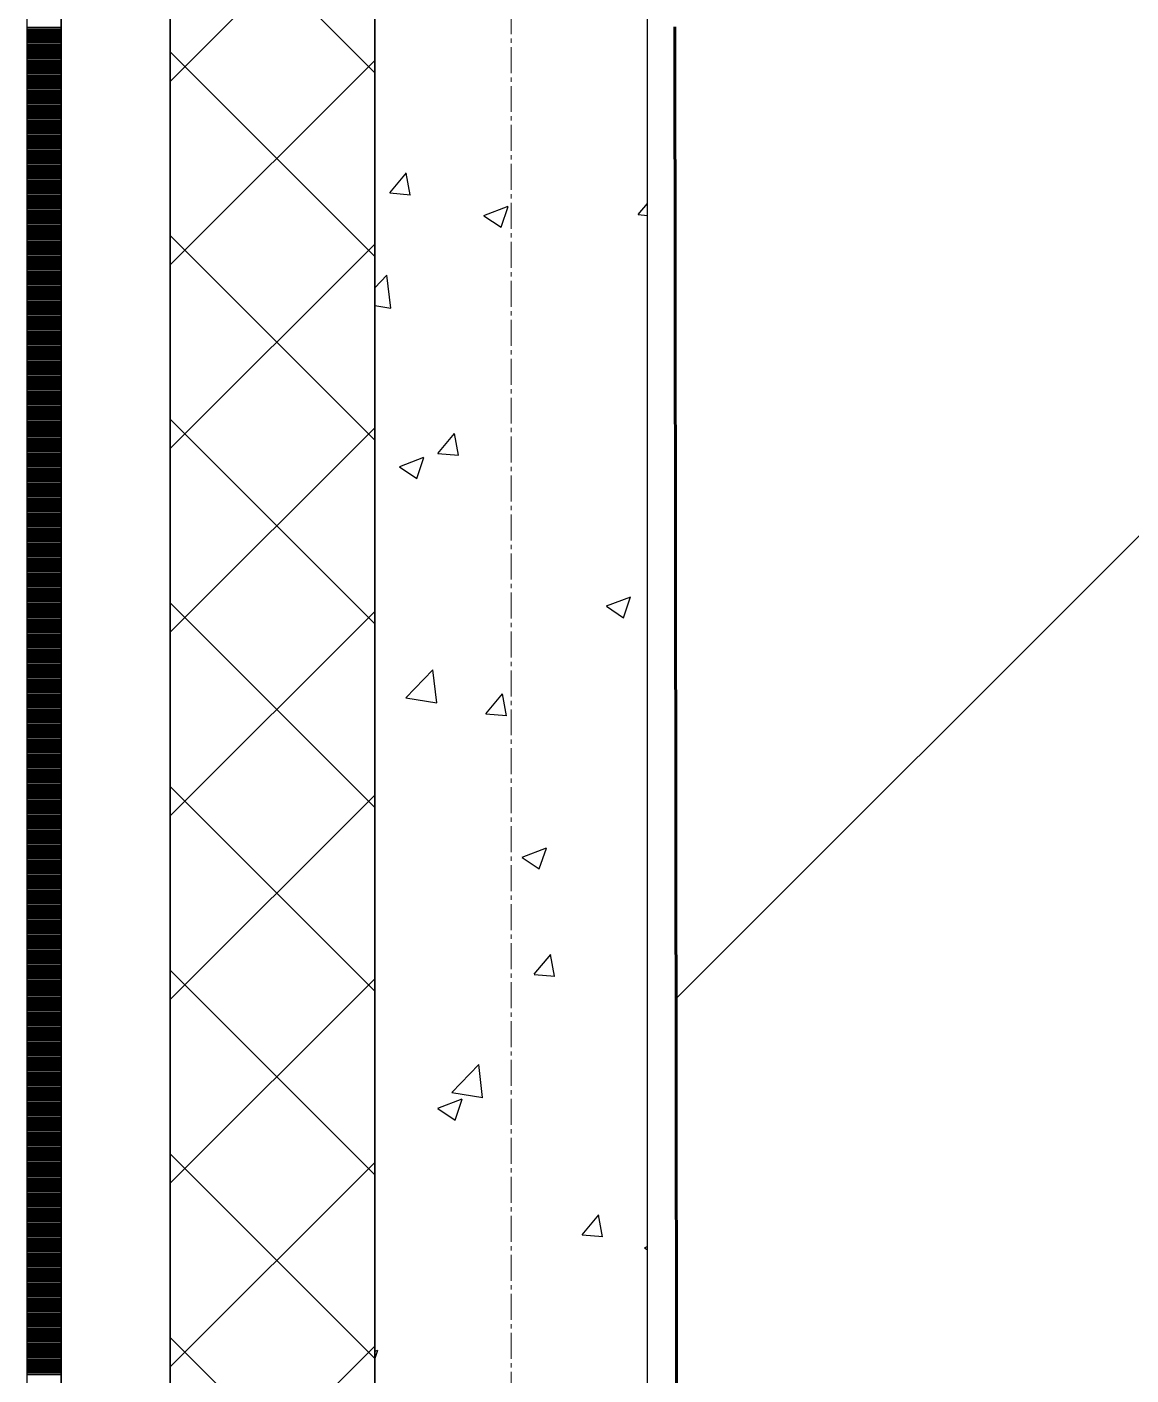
# Model space of a CAD drawing. Header units: millimetres. Extents: x 538266 to 1167394, y 114608 to 637157.
# Drawn here: x 1046079 to 1046888, y 545180 to 546169 of the extents above; entities that cross this region are included whole.
import ezdxf

# ---------------------------------------------------------------- set-up
doc = ezdxf.new("R2010")
doc.units = ezdxf.units.MM
doc.linetypes.add('CENTER2', pattern=[28.575, 19.05, -3.175, 3.175, -3.175])
doc.linetypes.add('DASHED', pattern=[19.05, 12.7, -6.35])
for name, color, linetype, lineweight in [('0) шт стен 3 эт', 150, 'Continuous', 60), ('АР_Стены ПЕНОблок', 52, 'Continuous', 20), ('АР_Тонкая', 254, 'Continuous', 5), ('АР_Утеплитель', 31, 'Continuous', 0), ('АР_Штриховка', 8, 'Continuous', 0)]:
    doc.layers.add(name, color=color, linetype=linetype, lineweight=lineweight)
doc.layers.add('АР_Делит', color=120, linetype='Continuous', lineweight=0, plot=False)
doc.layers.add('РД_Оси_100', color=7, linetype='Continuous', lineweight=0, true_color=0x525252)
doc.layers.add('ФВ-5', color=7, linetype='Continuous')

# ---------------------------------------------------------------- blocks, each defined once
blk = doc.blocks.new('СОШ_2200_АР_ОСИ_М100_28.05.24')
at = {"layer": 'АР_Делит', "color": 251, "linetype": 'DASHED', "true_color": 0x636466}
blk.add_lwpolyline([(114955, 135155), (114955, -355), (93595.036, -355), (93595.036, 13855), (94145, 13855), (94145, 68320), (66055, 68320), (66055, 13857.73), (83455, 13857.73), (83455, -355), (45245, -355), (45245, 13145), (44695, 13145), (44695, 26755), (45245, 26755), (45245, 68320), (20455, 68320), (20455, 26755), (27955, 26755), (27955, 13145), (-355, 13145), (-355, 100855)], dxfattribs=at)
at = {"layer": 'РД_Оси_100', "color": 251, "linetype": 'CENTER2', "true_color": 0x636466}
blk.add_line((0, -6155), (0, 139938.679), dxfattribs=at)
blk = doc.blocks.new('3_этаж1')
at = {"layer": 'АР_Стены ПЕНОблок', "color": 18, "linetype": 'Continuous', "lineweight": 25, "true_color": 0x000000}
for p, q in [((684283.57, 587568.74), (684283.57, 511368.74)), ((684483.57, 511368.74), (684483.57, 587568.74))]:
    blk.add_line(p, q, dxfattribs=at)
at = {"layer": 'АР_Тонкая', "color": 18, "linetype": 'Continuous', "lineweight": 25, "true_color": 0x000000}
for p, q in [((684028.57, 587568.74), (684028.57, 511368.74)), ((684053.57, 587568.74), (684053.57, 511368.74)), ((684053.57, 511368.74), (684053.57, 587568.74)), ((684133.57, 511368.74), (684133.57, 587568.74))]:
    blk.add_line(p, q, dxfattribs=at)
at = {"layer": 'АР_Утеплитель', "color": 18, "linetype": 'Continuous', "lineweight": 25, "true_color": 0x000000}
for p, q in [((684133.57, 587568.74), (684133.57, 511368.74)), ((684283.57, 511368.74), (684283.57, 587568.74))]:
    blk.add_line(p, q, dxfattribs=at)
at = {"layer": 'АР_Штриховка', "color": 18, "linetype": 'Continuous', "lineweight": 25, "true_color": 0x000000}
for p, q in [((684283.57, 546135.15), (684133.57, 546285.15)), ((684133.57, 546128.86), (684283.57, 546278.86)), ((684028.57, 546168.49), (684053.57, 546168.49)), ((684028.57, 546167.49), (684053.57, 546167.49)), ((684028.57, 546166.49), (684053.57, 546166.49)), ((684028.57, 546165.49), (684053.57, 546165.49)), ((684028.57, 546164.49), (684053.57, 546164.49)), ((684028.57, 546163.49), (684053.57, 546163.49)), ((684028.57, 546162.49), (684053.57, 546162.49)), ((684028.57, 546161.49), (684053.57, 546161.49)), ((684028.57, 546160.49), (684053.57, 546160.49)), ((684028.57, 546159.49), (684053.57, 546159.49)), ((684028.57, 546158.49), (684053.57, 546158.49)), ((684028.57, 546157.49), (684053.57, 546157.49)), ((684028.57, 546156.49), (684053.57, 546156.49)), ((684028.57, 546155.49), (684053.57, 546155.49)), ((684028.57, 546154.49), (684053.57, 546154.49)), ((684028.57, 546153.49), (684053.57, 546153.49)), ((684028.57, 546152.49), (684053.57, 546152.49)), ((684028.57, 546151.49), (684053.57, 546151.49)), ((684028.57, 546150.49), (684053.57, 546150.49)), ((684028.57, 546149.49), (684053.57, 546149.49)), ((684028.57, 546148.49), (684053.57, 546148.49)), ((684028.57, 546147.49), (684053.57, 546147.49)), ((684028.57, 546146.49), (684053.57, 546146.49)), ((684283.57, 546000.44), (684133.57, 546150.44)), ((684028.57, 546145.49), (684053.57, 546145.49)), ((684028.57, 546144.49), (684053.57, 546144.49)), ((684028.57, 546143.49), (684053.57, 546143.49)), ((684028.57, 546142.49), (684053.57, 546142.49)), ((684028.57, 546141.49), (684053.57, 546141.49)), ((684028.57, 546140.49), (684053.57, 546140.49)), ((684028.57, 546139.49), (684053.57, 546139.49)), ((684028.57, 546138.49), (684053.57, 546138.49)), ((684028.57, 546137.49), (684053.57, 546137.49)), ((684028.57, 546136.49), (684053.57, 546136.49)), ((684133.57, 545994.16), (684283.57, 546144.16)), ((684028.57, 546135.49), (684053.57, 546135.49)), ((684028.57, 546134.49), (684053.57, 546134.49)), ((684028.57, 546133.49), (684053.57, 546133.49)), ((684028.57, 546132.49), (684053.57, 546132.49)), ((684028.57, 546131.49), (684053.57, 546131.49)), ((684028.57, 546130.49), (684053.57, 546130.49)), ((684028.57, 546129.49), (684053.57, 546129.49)), ((684028.57, 546128.49), (684053.57, 546128.49)), ((684028.57, 546127.49), (684053.57, 546127.49)), ((684028.57, 546126.49), (684053.57, 546126.49)), ((684028.57, 546125.49), (684053.57, 546125.49)), ((684028.57, 546124.49), (684053.57, 546124.49)), ((684028.57, 546123.49), (684053.57, 546123.49)), ((684028.57, 546122.49), (684053.57, 546122.49)), ((684028.57, 546121.49), (684053.57, 546121.49)), ((684028.57, 546120.49), (684053.57, 546120.49)), ((684028.57, 546119.49), (684053.57, 546119.49)), ((684028.57, 546118.49), (684053.57, 546118.49)), ((684028.57, 546117.49), (684053.57, 546117.49)), ((684028.57, 546116.49), (684053.57, 546116.49)), ((684028.57, 546115.49), (684053.57, 546115.49)), ((684028.57, 546114.49), (684053.57, 546114.49)), ((684028.57, 546113.49), (684053.57, 546113.49)), ((684028.57, 546112.49), (684053.57, 546112.49)), ((684028.57, 546111.49), (684053.57, 546111.49)), ((684028.57, 546110.49), (684053.57, 546110.49)), ((684028.57, 546109.49), (684053.57, 546109.49)), ((684028.57, 546108.49), (684053.57, 546108.49)), ((684028.57, 546107.49), (684053.57, 546107.49)), ((684028.57, 546106.49), (684053.57, 546106.49)), ((684028.57, 546105.49), (684053.57, 546105.49)), ((684028.57, 546104.49), (684053.57, 546104.49)), ((684028.57, 546103.49), (684053.57, 546103.49)), ((684028.57, 546102.49), (684053.57, 546102.49)), ((684028.57, 546101.49), (684053.57, 546101.49)), ((684028.57, 546100.49), (684053.57, 546100.49)), ((684028.57, 546099.49), (684053.57, 546099.49)), ((684028.57, 546098.49), (684053.57, 546098.49)), ((684028.57, 546097.49), (684053.57, 546097.49)), ((684028.57, 546096.49), (684053.57, 546096.49)), ((684028.57, 546095.49), (684053.57, 546095.49)), ((684028.57, 546094.49), (684053.57, 546094.49)), ((684028.57, 546093.49), (684053.57, 546093.49)), ((684028.57, 546092.49), (684053.57, 546092.49)), ((684028.57, 546091.49), (684053.57, 546091.49)), ((684028.57, 546090.49), (684053.57, 546090.49)), ((684028.57, 546089.49), (684053.57, 546089.49)), ((684028.57, 546088.49), (684053.57, 546088.49)), ((684028.57, 546087.49), (684053.57, 546087.49)), ((684028.57, 546086.49), (684053.57, 546086.49)), ((684028.57, 546085.49), (684053.57, 546085.49)), ((684028.57, 546084.49), (684053.57, 546084.49)), ((684028.57, 546083.49), (684053.57, 546083.49)), ((684028.57, 546082.49), (684053.57, 546082.49)), ((684028.57, 546081.49), (684053.57, 546081.49)), ((684028.57, 546080.49), (684053.57, 546080.49)), ((684028.57, 546079.49), (684053.57, 546079.49)), ((684028.57, 546078.49), (684053.57, 546078.49)), ((684028.57, 546077.49), (684053.57, 546077.49)), ((684028.57, 546076.49), (684053.57, 546076.49)), ((684028.57, 546075.49), (684053.57, 546075.49)), ((684028.57, 546074.49), (684053.57, 546074.49)), ((684028.57, 546073.49), (684053.57, 546073.49)), ((684028.57, 546072.49), (684053.57, 546072.49)), ((684028.57, 546071.49), (684053.57, 546071.49)), ((684028.57, 546070.49), (684053.57, 546070.49)), ((684028.57, 546069.49), (684053.57, 546069.49)), ((684028.57, 546068.49), (684053.57, 546068.49)), ((684028.57, 546067.49), (684053.57, 546067.49)), ((684028.57, 546066.49), (684053.57, 546066.49)), ((684028.57, 546065.49), (684053.57, 546065.49)), ((684028.57, 546064.49), (684053.57, 546064.49)), ((684028.57, 546063.49), (684053.57, 546063.49)), ((684028.57, 546062.49), (684053.57, 546062.49)), ((684028.57, 546061.49), (684053.57, 546061.49)), ((684028.57, 546060.49), (684053.57, 546060.49)), ((684028.57, 546059.49), (684053.57, 546059.49)), ((684028.57, 546058.49), (684053.57, 546058.49)), ((684028.57, 546057.49), (684053.57, 546057.49)), ((684294.57, 546047.07), (684306.81, 546061.66)), ((684309.58, 546045.7), (684306.64, 546061.62)), ((684028.57, 546056.49), (684053.57, 546056.49)), ((684028.57, 546055.49), (684053.57, 546055.49)), ((684028.57, 546054.49), (684053.57, 546054.49)), ((684028.57, 546053.49), (684053.57, 546053.49)), ((684028.57, 546052.49), (684053.57, 546052.49)), ((684028.57, 546051.49), (684053.57, 546051.49)), ((684028.57, 546050.49), (684053.57, 546050.49)), ((684028.57, 546049.49), (684053.57, 546049.49)), ((684028.57, 546048.49), (684053.57, 546048.49)), ((684028.57, 546047.49), (684053.57, 546047.49)), ((684028.57, 546046.49), (684053.57, 546046.49)), ((684028.57, 546045.49), (684053.57, 546045.49)), ((684028.57, 546044.49), (684053.57, 546044.49)), ((684028.57, 546043.49), (684053.57, 546043.49)), ((684028.57, 546042.49), (684053.57, 546042.49)), ((684028.57, 546041.49), (684053.57, 546041.49)), ((684028.57, 546040.49), (684053.57, 546040.49)), ((684028.57, 546039.49), (684053.57, 546039.49)), ((684028.57, 546038.49), (684053.57, 546038.49)), ((684028.57, 546037.49), (684053.57, 546037.49)), ((684294.56, 546047.06), (684309.75, 546045.73)), ((684476.75, 546031.13), (684483.57, 546039.26)), ((684028.57, 546036.49), (684053.57, 546036.49)), ((684028.57, 546035.49), (684053.57, 546035.49)), ((684028.57, 546034.49), (684053.57, 546034.49)), ((684028.57, 546033.49), (684053.57, 546033.49)), ((684028.57, 546032.49), (684053.57, 546032.49)), ((684028.57, 546031.49), (684053.57, 546031.49)), ((684028.57, 546030.49), (684053.57, 546030.49)), ((684028.57, 546029.49), (684053.57, 546029.49)), ((684028.57, 546028.49), (684053.57, 546028.49)), ((684363.52, 546030.32), (684376.15, 546021.8)), ((684363.61, 546030.52), (684381.39, 546037.34)), ((684376.16, 546021.79), (684381.31, 546037.14)), ((684476.75, 546031.12), (684483.57, 546030.52)), ((684028.57, 546027.49), (684053.57, 546027.49)), ((684028.57, 546026.49), (684053.57, 546026.49)), ((684028.57, 546025.49), (684053.57, 546025.49)), ((684028.57, 546024.49), (684053.57, 546024.49)), ((684028.57, 546023.49), (684053.57, 546023.49)), ((684028.57, 546022.49), (684053.57, 546022.49)), ((684028.57, 546021.49), (684053.57, 546021.49)), ((684028.57, 546020.49), (684053.57, 546020.49)), ((684028.57, 546019.49), (684053.57, 546019.49)), ((684028.57, 546018.49), (684053.57, 546018.49)), ((684028.57, 546017.49), (684053.57, 546017.49)), ((684028.57, 546016.49), (684053.57, 546016.49)), ((684028.57, 546015.49), (684053.57, 546015.49)), ((684028.57, 546014.49), (684053.57, 546014.49)), ((684028.57, 546013.49), (684053.57, 546013.49)), ((684028.57, 546012.49), (684053.57, 546012.49)), ((684028.57, 546011.49), (684053.57, 546011.49)), ((684028.57, 546010.49), (684053.57, 546010.49)), ((684028.57, 546009.49), (684053.57, 546009.49)), ((684028.57, 546008.49), (684053.57, 546008.49)), ((684283.57, 545865.74), (684133.57, 546015.74)), ((684133.57, 545859.45), (684283.57, 546009.45)), ((684028.57, 546007.49), (684053.57, 546007.49)), ((684028.57, 546006.49), (684053.57, 546006.49)), ((684028.57, 546005.49), (684053.57, 546005.49)), ((684028.57, 546004.49), (684053.57, 546004.49)), ((684028.57, 546003.49), (684053.57, 546003.49)), ((684028.57, 546002.49), (684053.57, 546002.49)), ((684028.57, 546001.49), (684053.57, 546001.49)), ((684028.57, 546000.49), (684053.57, 546000.49)), ((684028.57, 545999.49), (684053.57, 545999.49)), ((684028.57, 545998.49), (684053.57, 545998.49)), ((684028.57, 545997.49), (684053.57, 545997.49)), ((684028.57, 545996.49), (684053.57, 545996.49)), ((684028.57, 545995.49), (684053.57, 545995.49)), ((684028.57, 545994.49), (684053.57, 545994.49)), ((684028.57, 545993.49), (684053.57, 545993.49)), ((684028.57, 545992.49), (684053.57, 545992.49)), ((684028.57, 545991.49), (684053.57, 545991.49)), ((684028.57, 545990.49), (684053.57, 545990.49)), ((684028.57, 545989.49), (684053.57, 545989.49)), ((684028.57, 545988.49), (684053.57, 545988.49)), ((684028.57, 545987.49), (684053.57, 545987.49)), ((684028.57, 545986.49), (684053.57, 545986.49)), ((684028.57, 545985.49), (684053.57, 545985.49)), ((684028.57, 545984.49), (684053.57, 545984.49)), ((684028.57, 545983.49), (684053.57, 545983.49)), ((684028.57, 545982.49), (684053.57, 545982.49)), ((684028.57, 545981.49), (684053.57, 545981.49)), ((684028.57, 545980.49), (684053.57, 545980.49)), ((684028.57, 545979.49), (684053.57, 545979.49)), ((684028.57, 545978.49), (684053.57, 545978.49)), ((684283.57, 545977.38), (684292.5, 545986.68)), ((684295.28, 545962.56), (684292.47, 545986.68)), ((684028.57, 545977.49), (684053.57, 545977.49)), ((684028.57, 545976.49), (684053.57, 545976.49)), ((684028.57, 545975.49), (684053.57, 545975.49)), ((684028.57, 545974.49), (684053.57, 545974.49)), ((684028.57, 545973.49), (684053.57, 545973.49)), ((684028.57, 545972.49), (684053.57, 545972.49)), ((684028.57, 545971.49), (684053.57, 545971.49)), ((684028.57, 545970.49), (684053.57, 545970.49)), ((684028.57, 545969.49), (684053.57, 545969.49)), ((684028.57, 545968.49), (684053.57, 545968.49)), ((684028.57, 545967.49), (684053.57, 545967.49)), ((684028.57, 545966.49), (684053.57, 545966.49)), ((684028.57, 545965.49), (684053.57, 545965.49)), ((684028.57, 545964.49), (684053.57, 545964.49)), ((684028.57, 545963.49), (684053.57, 545963.49)), ((684028.57, 545962.49), (684053.57, 545962.49)), ((684028.57, 545961.49), (684053.57, 545961.49)), ((684028.57, 545960.49), (684053.57, 545960.49)), ((684028.57, 545959.49), (684053.57, 545959.49)), ((684028.57, 545958.49), (684053.57, 545958.49)), ((684283.57, 545964.42), (684295.29, 545962.6)), ((684028.57, 545957.49), (684053.57, 545957.49)), ((684028.57, 545956.49), (684053.57, 545956.49)), ((684028.57, 545955.49), (684053.57, 545955.49)), ((684028.57, 545954.49), (684053.57, 545954.49)), ((684028.57, 545953.49), (684053.57, 545953.49)), ((684028.57, 545952.49), (684053.57, 545952.49)), ((684028.57, 545951.49), (684053.57, 545951.49)), ((684028.57, 545950.49), (684053.57, 545950.49)), ((684028.57, 545949.49), (684053.57, 545949.49)), ((684028.57, 545948.49), (684053.57, 545948.49)), ((684028.57, 545947.49), (684053.57, 545947.49)), ((684028.57, 545946.49), (684053.57, 545946.49)), ((684028.57, 545945.49), (684053.57, 545945.49)), ((684028.57, 545944.49), (684053.57, 545944.49)), ((684028.57, 545943.49), (684053.57, 545943.49)), ((684028.57, 545942.49), (684053.57, 545942.49)), ((684028.57, 545941.49), (684053.57, 545941.49)), ((684028.57, 545940.49), (684053.57, 545940.49)), ((684028.57, 545939.49), (684053.57, 545939.49)), ((684028.57, 545938.49), (684053.57, 545938.49)), ((684028.57, 545937.49), (684053.57, 545937.49)), ((684028.57, 545936.49), (684053.57, 545936.49)), ((684028.57, 545935.49), (684053.57, 545935.49)), ((684028.57, 545934.49), (684053.57, 545934.49)), ((684028.57, 545933.49), (684053.57, 545933.49)), ((684028.57, 545932.49), (684053.57, 545932.49)), ((684028.57, 545931.49), (684053.57, 545931.49)), ((684028.57, 545930.49), (684053.57, 545930.49)), ((684028.57, 545929.49), (684053.57, 545929.49)), ((684028.57, 545928.49), (684053.57, 545928.49)), ((684028.57, 545927.49), (684053.57, 545927.49)), ((684028.57, 545926.49), (684053.57, 545926.49)), ((684028.57, 545925.49), (684053.57, 545925.49)), ((684028.57, 545924.49), (684053.57, 545924.49)), ((684028.57, 545923.49), (684053.57, 545923.49)), ((684028.57, 545922.49), (684053.57, 545922.49)), ((684028.57, 545921.49), (684053.57, 545921.49)), ((684028.57, 545920.49), (684053.57, 545920.49)), ((684028.57, 545919.49), (684053.57, 545919.49)), ((684028.57, 545918.49), (684053.57, 545918.49)), ((684028.57, 545917.49), (684053.57, 545917.49)), ((684028.57, 545916.49), (684053.57, 545916.49)), ((684028.57, 545915.49), (684053.57, 545915.49)), ((684028.57, 545914.49), (684053.57, 545914.49)), ((684028.57, 545913.49), (684053.57, 545913.49)), ((684028.57, 545912.49), (684053.57, 545912.49)), ((684028.57, 545911.49), (684053.57, 545911.49)), ((684028.57, 545910.49), (684053.57, 545910.49)), ((684028.57, 545909.49), (684053.57, 545909.49)), ((684028.57, 545908.49), (684053.57, 545908.49)), ((684028.57, 545907.49), (684053.57, 545907.49)), ((684028.57, 545906.49), (684053.57, 545906.49)), ((684028.57, 545905.49), (684053.57, 545905.49)), ((684028.57, 545904.49), (684053.57, 545904.49)), ((684028.57, 545903.49), (684053.57, 545903.49)), ((684028.57, 545902.49), (684053.57, 545902.49)), ((684028.57, 545901.49), (684053.57, 545901.49)), ((684028.57, 545900.49), (684053.57, 545900.49)), ((684028.57, 545899.49), (684053.57, 545899.49)), ((684028.57, 545898.49), (684053.57, 545898.49)), ((684028.57, 545897.49), (684053.57, 545897.49)), ((684028.57, 545896.49), (684053.57, 545896.49)), ((684028.57, 545895.49), (684053.57, 545895.49)), ((684028.57, 545894.49), (684053.57, 545894.49)), ((684028.57, 545893.49), (684053.57, 545893.49)), ((684028.57, 545892.49), (684053.57, 545892.49)), ((684028.57, 545891.49), (684053.57, 545891.49)), ((684028.57, 545890.49), (684053.57, 545890.49)), ((684028.57, 545889.49), (684053.57, 545889.49)), ((684028.57, 545888.49), (684053.57, 545888.49)), ((684028.57, 545887.49), (684053.57, 545887.49)), ((684028.57, 545886.49), (684053.57, 545886.49)), ((684028.57, 545885.49), (684053.57, 545885.49)), ((684028.57, 545884.49), (684053.57, 545884.49)), ((684028.57, 545883.49), (684053.57, 545883.49)), ((684028.57, 545882.49), (684053.57, 545882.49)), ((684028.57, 545881.49), (684053.57, 545881.49)), ((684028.57, 545880.49), (684053.57, 545880.49)), ((684028.57, 545879.49), (684053.57, 545879.49)), ((684283.57, 545731.03), (684133.57, 545881.03)), ((684028.57, 545878.49), (684053.57, 545878.49)), ((684028.57, 545877.49), (684053.57, 545877.49)), ((684028.57, 545876.49), (684053.57, 545876.49)), ((684028.57, 545875.49), (684053.57, 545875.49)), ((684028.57, 545874.49), (684053.57, 545874.49)), ((684028.57, 545873.49), (684053.57, 545873.49)), ((684028.57, 545872.49), (684053.57, 545872.49)), ((684028.57, 545871.49), (684053.57, 545871.49)), ((684028.57, 545870.49), (684053.57, 545870.49)), ((684028.57, 545869.49), (684053.57, 545869.49)), ((684133.57, 545724.75), (684283.57, 545874.75)), ((684329.81, 545856.01), (684342.05, 545870.61)), ((684344.82, 545854.64), (684341.88, 545870.56)), ((684028.57, 545868.49), (684053.57, 545868.49)), ((684028.57, 545867.49), (684053.57, 545867.49)), ((684028.57, 545866.49), (684053.57, 545866.49)), ((684028.57, 545865.49), (684053.57, 545865.49)), ((684028.57, 545864.49), (684053.57, 545864.49)), ((684028.57, 545863.49), (684053.57, 545863.49)), ((684028.57, 545862.49), (684053.57, 545862.49)), ((684028.57, 545861.49), (684053.57, 545861.49)), ((684028.57, 545860.49), (684053.57, 545860.49)), ((684028.57, 545859.49), (684053.57, 545859.49)), ((684028.57, 545858.49), (684053.57, 545858.49)), ((684028.57, 545857.49), (684053.57, 545857.49)), ((684028.57, 545856.49), (684053.57, 545856.49)), ((684028.57, 545855.49), (684053.57, 545855.49)), ((684028.57, 545854.49), (684053.57, 545854.49)), ((684028.57, 545853.49), (684053.57, 545853.49)), ((684028.57, 545852.49), (684053.57, 545852.49)), ((684028.57, 545851.49), (684053.57, 545851.49)), ((684028.57, 545850.49), (684053.57, 545850.49)), ((684301.81, 545846.33), (684319.59, 545853.16)), ((684314.36, 545837.61), (684319.51, 545852.95)), ((684329.81, 545856), (684344.99, 545854.67)), ((684028.57, 545849.49), (684053.57, 545849.49)), ((684028.57, 545848.49), (684053.57, 545848.49)), ((684028.57, 545847.49), (684053.57, 545847.49)), ((684028.57, 545846.49), (684053.57, 545846.49)), ((684028.57, 545845.49), (684053.57, 545845.49)), ((684028.57, 545844.49), (684053.57, 545844.49)), ((684028.57, 545843.49), (684053.57, 545843.49)), ((684028.57, 545842.49), (684053.57, 545842.49)), ((684028.57, 545841.49), (684053.57, 545841.49)), ((684028.57, 545840.49), (684053.57, 545840.49)), ((684301.72, 545846.13), (684314.35, 545837.61)), ((684028.57, 545839.49), (684053.57, 545839.49)), ((684028.57, 545838.49), (684053.57, 545838.49)), ((684028.57, 545837.49), (684053.57, 545837.49)), ((684028.57, 545836.49), (684053.57, 545836.49)), ((684028.57, 545835.49), (684053.57, 545835.49)), ((684028.57, 545834.49), (684053.57, 545834.49)), ((684028.57, 545833.49), (684053.57, 545833.49)), ((684028.57, 545832.49), (684053.57, 545832.49)), ((684028.57, 545831.49), (684053.57, 545831.49)), ((684028.57, 545830.49), (684053.57, 545830.49)), ((684028.57, 545829.49), (684053.57, 545829.49)), ((684028.57, 545828.49), (684053.57, 545828.49)), ((684028.57, 545827.49), (684053.57, 545827.49)), ((684028.57, 545826.49), (684053.57, 545826.49)), ((684028.57, 545825.49), (684053.57, 545825.49)), ((684028.57, 545824.49), (684053.57, 545824.49)), ((684028.57, 545823.49), (684053.57, 545823.49)), ((684028.57, 545822.49), (684053.57, 545822.49)), ((684028.57, 545821.49), (684053.57, 545821.49)), ((684028.57, 545820.49), (684053.57, 545820.49)), ((684028.57, 545819.49), (684053.57, 545819.49)), ((684028.57, 545818.49), (684053.57, 545818.49)), ((684028.57, 545817.49), (684053.57, 545817.49)), ((684028.57, 545816.49), (684053.57, 545816.49)), ((684028.57, 545815.49), (684053.57, 545815.49)), ((684028.57, 545814.49), (684053.57, 545814.49)), ((684028.57, 545813.49), (684053.57, 545813.49)), ((684028.57, 545812.49), (684053.57, 545812.49)), ((684028.57, 545811.49), (684053.57, 545811.49)), ((684028.57, 545810.49), (684053.57, 545810.49)), ((684028.57, 545809.49), (684053.57, 545809.49)), ((684028.57, 545808.49), (684053.57, 545808.49)), ((684028.57, 545807.49), (684053.57, 545807.49)), ((684028.57, 545806.49), (684053.57, 545806.49)), ((684028.57, 545805.49), (684053.57, 545805.49)), ((684028.57, 545804.49), (684053.57, 545804.49)), ((684028.57, 545803.49), (684053.57, 545803.49)), ((684028.57, 545802.49), (684053.57, 545802.49)), ((684028.57, 545801.49), (684053.57, 545801.49)), ((684028.57, 545800.49), (684053.57, 545800.49)), ((684028.57, 545799.49), (684053.57, 545799.49)), ((684028.57, 545798.49), (684053.57, 545798.49)), ((684028.57, 545797.49), (684053.57, 545797.49)), ((684028.57, 545796.49), (684053.57, 545796.49)), ((684028.57, 545795.49), (684053.57, 545795.49)), ((684028.57, 545794.49), (684053.57, 545794.49)), ((684028.57, 545793.49), (684053.57, 545793.49)), ((684028.57, 545792.49), (684053.57, 545792.49)), ((684028.57, 545791.49), (684053.57, 545791.49)), ((684028.57, 545790.49), (684053.57, 545790.49)), ((684028.57, 545789.49), (684053.57, 545789.49)), ((684028.57, 545788.49), (684053.57, 545788.49)), ((684028.57, 545787.49), (684053.57, 545787.49)), ((684028.57, 545786.49), (684053.57, 545786.49)), ((684028.57, 545785.49), (684053.57, 545785.49)), ((684028.57, 545784.49), (684053.57, 545784.49)), ((684028.57, 545783.49), (684053.57, 545783.49)), ((684028.57, 545782.49), (684053.57, 545782.49)), ((684028.57, 545781.49), (684053.57, 545781.49)), ((684028.57, 545780.49), (684053.57, 545780.49)), ((684028.57, 545779.49), (684053.57, 545779.49)), ((684028.57, 545778.49), (684053.57, 545778.49)), ((684028.57, 545777.49), (684053.57, 545777.49)), ((684028.57, 545776.49), (684053.57, 545776.49)), ((684028.57, 545775.49), (684053.57, 545775.49)), ((684028.57, 545774.49), (684053.57, 545774.49)), ((684028.57, 545773.49), (684053.57, 545773.49)), ((684028.57, 545772.49), (684053.57, 545772.49)), ((684028.57, 545771.49), (684053.57, 545771.49)), ((684028.57, 545770.49), (684053.57, 545770.49)), ((684028.57, 545769.49), (684053.57, 545769.49)), ((684028.57, 545768.49), (684053.57, 545768.49)), ((684028.57, 545767.49), (684053.57, 545767.49)), ((684028.57, 545766.49), (684053.57, 545766.49)), ((684028.57, 545765.49), (684053.57, 545765.49)), ((684028.57, 545764.49), (684053.57, 545764.49)), ((684028.57, 545763.49), (684053.57, 545763.49)), ((684028.57, 545762.49), (684053.57, 545762.49)), ((684028.57, 545761.49), (684053.57, 545761.49)), ((684028.57, 545760.49), (684053.57, 545760.49)), ((684028.57, 545759.49), (684053.57, 545759.49)), ((684028.57, 545758.49), (684053.57, 545758.49)), ((684028.57, 545757.49), (684053.57, 545757.49)), ((684028.57, 545756.49), (684053.57, 545756.49)), ((684028.57, 545755.49), (684053.57, 545755.49)), ((684028.57, 545754.49), (684053.57, 545754.49)), ((684028.57, 545753.49), (684053.57, 545753.49)), ((684028.57, 545752.49), (684053.57, 545752.49)), ((684028.57, 545751.49), (684053.57, 545751.49)), ((684453.42, 545744.06), (684471.21, 545750.89)), ((684028.57, 545750.49), (684053.57, 545750.49)), ((684028.57, 545749.49), (684053.57, 545749.49)), ((684028.57, 545748.49), (684053.57, 545748.49)), ((684028.57, 545747.49), (684053.57, 545747.49)), ((684028.57, 545746.49), (684053.57, 545746.49)), ((684028.57, 545745.49), (684053.57, 545745.49)), ((684028.57, 545744.49), (684053.57, 545744.49)), ((684028.57, 545743.49), (684053.57, 545743.49)), ((684028.57, 545742.49), (684053.57, 545742.49)), ((684028.57, 545741.49), (684053.57, 545741.49)), ((684283.57, 545596.33), (684133.57, 545746.33)), ((684453.33, 545743.86), (684465.97, 545735.34)), ((684465.97, 545735.34), (684471.12, 545750.69)), ((684028.57, 545740.49), (684053.57, 545740.49)), ((684028.57, 545739.49), (684053.57, 545739.49)), ((684028.57, 545738.49), (684053.57, 545738.49)), ((684028.57, 545737.49), (684053.57, 545737.49)), ((684028.57, 545736.49), (684053.57, 545736.49)), ((684028.57, 545735.49), (684053.57, 545735.49)), ((684028.57, 545734.49), (684053.57, 545734.49)), ((684028.57, 545733.49), (684053.57, 545733.49)), ((684028.57, 545732.49), (684053.57, 545732.49)), ((684028.57, 545731.49), (684053.57, 545731.49)), ((684133.57, 545590.04), (684283.57, 545740.04)), ((684028.57, 545730.49), (684053.57, 545730.49)), ((684028.57, 545729.49), (684053.57, 545729.49)), ((684028.57, 545728.49), (684053.57, 545728.49)), ((684028.57, 545727.49), (684053.57, 545727.49)), ((684028.57, 545726.49), (684053.57, 545726.49)), ((684028.57, 545725.49), (684053.57, 545725.49)), ((684028.57, 545724.49), (684053.57, 545724.49)), ((684028.57, 545723.49), (684053.57, 545723.49)), ((684028.57, 545722.49), (684053.57, 545722.49)), ((684028.57, 545721.49), (684053.57, 545721.49)), ((684028.57, 545720.49), (684053.57, 545720.49)), ((684028.57, 545719.49), (684053.57, 545719.49)), ((684028.57, 545718.49), (684053.57, 545718.49)), ((684028.57, 545717.49), (684053.57, 545717.49)), ((684028.57, 545716.49), (684053.57, 545716.49)), ((684028.57, 545715.49), (684053.57, 545715.49)), ((684028.57, 545714.49), (684053.57, 545714.49)), ((684028.57, 545713.49), (684053.57, 545713.49)), ((684028.57, 545712.49), (684053.57, 545712.49)), ((684028.57, 545711.49), (684053.57, 545711.49)), ((684028.57, 545710.49), (684053.57, 545710.49)), ((684028.57, 545709.49), (684053.57, 545709.49)), ((684028.57, 545708.49), (684053.57, 545708.49)), ((684028.57, 545707.49), (684053.57, 545707.49)), ((684028.57, 545706.49), (684053.57, 545706.49)), ((684028.57, 545705.49), (684053.57, 545705.49)), ((684028.57, 545704.49), (684053.57, 545704.49)), ((684028.57, 545703.49), (684053.57, 545703.49)), ((684028.57, 545702.49), (684053.57, 545702.49)), ((684028.57, 545701.49), (684053.57, 545701.49)), ((684028.57, 545700.49), (684053.57, 545700.49)), ((684028.57, 545699.49), (684053.57, 545699.49)), ((684028.57, 545698.49), (684053.57, 545698.49)), ((684028.57, 545697.49), (684053.57, 545697.49)), ((684028.57, 545696.49), (684053.57, 545696.49)), ((684028.57, 545695.49), (684053.57, 545695.49)), ((684028.57, 545694.49), (684053.57, 545694.49)), ((684028.57, 545693.49), (684053.57, 545693.49)), ((684028.57, 545692.49), (684053.57, 545692.49)), ((684028.57, 545691.49), (684053.57, 545691.49)), ((684306.39, 545676.6), (684326.17, 545697.21)), ((684328.96, 545673.09), (684326.15, 545697.21)), ((684028.57, 545690.49), (684053.57, 545690.49)), ((684028.57, 545689.49), (684053.57, 545689.49)), ((684028.57, 545688.49), (684053.57, 545688.49)), ((684028.57, 545687.49), (684053.57, 545687.49)), ((684028.57, 545686.49), (684053.57, 545686.49)), ((684028.57, 545685.49), (684053.57, 545685.49)), ((684028.57, 545684.49), (684053.57, 545684.49)), ((684028.57, 545683.49), (684053.57, 545683.49)), ((684028.57, 545682.49), (684053.57, 545682.49)), ((684028.57, 545681.49), (684053.57, 545681.49)), ((684028.57, 545680.49), (684053.57, 545680.49)), ((684028.57, 545679.49), (684053.57, 545679.49)), ((684028.57, 545678.49), (684053.57, 545678.49)), ((684028.57, 545677.49), (684053.57, 545677.49)), ((684028.57, 545676.49), (684053.57, 545676.49)), ((684028.57, 545675.49), (684053.57, 545675.49)), ((684028.57, 545674.49), (684053.57, 545674.49)), ((684028.57, 545673.49), (684053.57, 545673.49)), ((684028.57, 545672.49), (684053.57, 545672.49)), ((684306.37, 545676.64), (684328.96, 545673.13)), ((684365.05, 545664.96), (684377.3, 545679.55)), ((684380.06, 545663.59), (684377.13, 545679.51)), ((684028.57, 545671.49), (684053.57, 545671.49)), ((684028.57, 545670.49), (684053.57, 545670.49)), ((684028.57, 545669.49), (684053.57, 545669.49)), ((684028.57, 545668.49), (684053.57, 545668.49)), ((684028.57, 545667.49), (684053.57, 545667.49)), ((684028.57, 545666.49), (684053.57, 545666.49)), ((684028.57, 545665.49), (684053.57, 545665.49)), ((684028.57, 545664.49), (684053.57, 545664.49)), ((684028.57, 545663.49), (684053.57, 545663.49)), ((684028.57, 545662.49), (684053.57, 545662.49)), ((684365.05, 545664.95), (684380.23, 545663.62)), ((684028.57, 545661.49), (684053.57, 545661.49)), ((684028.57, 545660.49), (684053.57, 545660.49)), ((684028.57, 545659.49), (684053.57, 545659.49)), ((684028.57, 545658.49), (684053.57, 545658.49)), ((684028.57, 545657.49), (684053.57, 545657.49)), ((684028.57, 545656.49), (684053.57, 545656.49)), ((684028.57, 545655.49), (684053.57, 545655.49)), ((684028.57, 545654.49), (684053.57, 545654.49)), ((684028.57, 545653.49), (684053.57, 545653.49)), ((684028.57, 545652.49), (684053.57, 545652.49)), ((684028.57, 545651.49), (684053.57, 545651.49)), ((684028.57, 545650.49), (684053.57, 545650.49)), ((684028.57, 545649.49), (684053.57, 545649.49)), ((684028.57, 545648.49), (684053.57, 545648.49)), ((684028.57, 545647.49), (684053.57, 545647.49)), ((684028.57, 545646.49), (684053.57, 545646.49)), ((684028.57, 545645.49), (684053.57, 545645.49)), ((684028.57, 545644.49), (684053.57, 545644.49)), ((684028.57, 545643.49), (684053.57, 545643.49)), ((684028.57, 545642.49), (684053.57, 545642.49)), ((684028.57, 545641.49), (684053.57, 545641.49)), ((684028.57, 545640.49), (684053.57, 545640.49)), ((684028.57, 545639.49), (684053.57, 545639.49)), ((684028.57, 545638.49), (684053.57, 545638.49)), ((684028.57, 545637.49), (684053.57, 545637.49)), ((684028.57, 545636.49), (684053.57, 545636.49)), ((684028.57, 545635.49), (684053.57, 545635.49)), ((684028.57, 545634.49), (684053.57, 545634.49)), ((684028.57, 545633.49), (684053.57, 545633.49)), ((684028.57, 545632.49), (684053.57, 545632.49)), ((684028.57, 545631.49), (684053.57, 545631.49)), ((684028.57, 545630.49), (684053.57, 545630.49)), ((684028.57, 545629.49), (684053.57, 545629.49)), ((684028.57, 545628.49), (684053.57, 545628.49)), ((684028.57, 545627.49), (684053.57, 545627.49)), ((684028.57, 545626.49), (684053.57, 545626.49)), ((684028.57, 545625.49), (684053.57, 545625.49)), ((684028.57, 545624.49), (684053.57, 545624.49)), ((684028.57, 545623.49), (684053.57, 545623.49)), ((684028.57, 545622.49), (684053.57, 545622.49)), ((684028.57, 545621.49), (684053.57, 545621.49)), ((684028.57, 545620.49), (684053.57, 545620.49)), ((684028.57, 545619.49), (684053.57, 545619.49)), ((684028.57, 545618.49), (684053.57, 545618.49)), ((684028.57, 545617.49), (684053.57, 545617.49)), ((684028.57, 545616.49), (684053.57, 545616.49)), ((684028.57, 545615.49), (684053.57, 545615.49)), ((684028.57, 545614.49), (684053.57, 545614.49)), ((684028.57, 545613.49), (684053.57, 545613.49)), ((684028.57, 545612.49), (684053.57, 545612.49)), ((684028.57, 545611.49), (684053.57, 545611.49)), ((684028.57, 545610.49), (684053.57, 545610.49)), ((684028.57, 545609.49), (684053.57, 545609.49)), ((684028.57, 545608.49), (684053.57, 545608.49)), ((684028.57, 545607.49), (684053.57, 545607.49)), ((684028.57, 545606.49), (684053.57, 545606.49)), ((684028.57, 545605.49), (684053.57, 545605.49)), ((684028.57, 545604.49), (684053.57, 545604.49)), ((684028.57, 545603.49), (684053.57, 545603.49)), ((684028.57, 545602.49), (684053.57, 545602.49)), ((684283.57, 545461.63), (684133.57, 545611.63)), ((684133.57, 545455.34), (684283.57, 545605.34)), ((684028.57, 545601.49), (684053.57, 545601.49)), ((684028.57, 545600.49), (684053.57, 545600.49)), ((684028.57, 545599.49), (684053.57, 545599.49)), ((684028.57, 545598.49), (684053.57, 545598.49)), ((684028.57, 545597.49), (684053.57, 545597.49)), ((684028.57, 545596.49), (684053.57, 545596.49)), ((684028.57, 545595.49), (684053.57, 545595.49)), ((684028.57, 545594.49), (684053.57, 545594.49)), ((684028.57, 545593.49), (684053.57, 545593.49)), ((684028.57, 545592.49), (684053.57, 545592.49)), ((684028.57, 545591.49), (684053.57, 545591.49)), ((684028.57, 545590.49), (684053.57, 545590.49)), ((684028.57, 545589.49), (684053.57, 545589.49)), ((684028.57, 545588.49), (684053.57, 545588.49)), ((684028.57, 545587.49), (684053.57, 545587.49)), ((684028.57, 545586.49), (684053.57, 545586.49)), ((684028.57, 545585.49), (684053.57, 545585.49)), ((684028.57, 545584.49), (684053.57, 545584.49)), ((684028.57, 545583.49), (684053.57, 545583.49)), ((684028.57, 545582.49), (684053.57, 545582.49)), ((684028.57, 545581.49), (684053.57, 545581.49)), ((684028.57, 545580.49), (684053.57, 545580.49)), ((684028.57, 545579.49), (684053.57, 545579.49)), ((684028.57, 545578.49), (684053.57, 545578.49)), ((684028.57, 545577.49), (684053.57, 545577.49)), ((684028.57, 545576.49), (684053.57, 545576.49)), ((684028.57, 545575.49), (684053.57, 545575.49)), ((684028.57, 545574.49), (684053.57, 545574.49)), ((684028.57, 545573.49), (684053.57, 545573.49)), ((684028.57, 545572.49), (684053.57, 545572.49)), ((684028.57, 545571.49), (684053.57, 545571.49)), ((684028.57, 545570.49), (684053.57, 545570.49)), ((684028.57, 545569.49), (684053.57, 545569.49)), ((684028.57, 545568.49), (684053.57, 545568.49)), ((684028.57, 545567.49), (684053.57, 545567.49)), ((684028.57, 545566.49), (684053.57, 545566.49)), ((684028.57, 545565.49), (684053.57, 545565.49)), ((684028.57, 545564.49), (684053.57, 545564.49)), ((684028.57, 545563.49), (684053.57, 545563.49)), ((684391.62, 545559.88), (684409.4, 545566.7)), ((684404.17, 545551.15), (684409.32, 545566.5)), ((684028.57, 545562.49), (684053.57, 545562.49)), ((684028.57, 545561.49), (684053.57, 545561.49)), ((684028.57, 545560.49), (684053.57, 545560.49)), ((684028.57, 545559.49), (684053.57, 545559.49)), ((684028.57, 545558.49), (684053.57, 545558.49)), ((684028.57, 545557.49), (684053.57, 545557.49)), ((684028.57, 545556.49), (684053.57, 545556.49)), ((684028.57, 545555.49), (684053.57, 545555.49)), ((684028.57, 545554.49), (684053.57, 545554.49)), ((684028.57, 545553.49), (684053.57, 545553.49)), ((684391.53, 545559.68), (684404.16, 545551.15)), ((684028.57, 545552.49), (684053.57, 545552.49)), ((684028.57, 545551.49), (684053.57, 545551.49)), ((684028.57, 545550.49), (684053.57, 545550.49)), ((684028.57, 545549.49), (684053.57, 545549.49)), ((684028.57, 545548.49), (684053.57, 545548.49)), ((684028.57, 545547.49), (684053.57, 545547.49)), ((684028.57, 545546.49), (684053.57, 545546.49)), ((684028.57, 545545.49), (684053.57, 545545.49)), ((684028.57, 545544.49), (684053.57, 545544.49)), ((684028.57, 545543.49), (684053.57, 545543.49)), ((684028.57, 545542.49), (684053.57, 545542.49)), ((684028.57, 545541.49), (684053.57, 545541.49)), ((684028.57, 545540.49), (684053.57, 545540.49)), ((684028.57, 545539.49), (684053.57, 545539.49)), ((684028.57, 545538.49), (684053.57, 545538.49)), ((684028.57, 545537.49), (684053.57, 545537.49)), ((684028.57, 545536.49), (684053.57, 545536.49)), ((684028.57, 545535.49), (684053.57, 545535.49)), ((684028.57, 545534.49), (684053.57, 545534.49)), ((684028.57, 545533.49), (684053.57, 545533.49)), ((684028.57, 545532.49), (684053.57, 545532.49)), ((684028.57, 545531.49), (684053.57, 545531.49)), ((684028.57, 545530.49), (684053.57, 545530.49)), ((684028.57, 545529.49), (684053.57, 545529.49)), ((684028.57, 545528.49), (684053.57, 545528.49)), ((684028.57, 545527.49), (684053.57, 545527.49)), ((684028.57, 545526.49), (684053.57, 545526.49)), ((684028.57, 545525.49), (684053.57, 545525.49)), ((684028.57, 545524.49), (684053.57, 545524.49)), ((684028.57, 545523.49), (684053.57, 545523.49)), ((684028.57, 545522.49), (684053.57, 545522.49)), ((684028.57, 545521.49), (684053.57, 545521.49)), ((684028.57, 545520.49), (684053.57, 545520.49)), ((684028.57, 545519.49), (684053.57, 545519.49)), ((684028.57, 545518.49), (684053.57, 545518.49)), ((684028.57, 545517.49), (684053.57, 545517.49)), ((684028.57, 545516.49), (684053.57, 545516.49)), ((684028.57, 545515.49), (684053.57, 545515.49)), ((684028.57, 545514.49), (684053.57, 545514.49)), ((684028.57, 545513.49), (684053.57, 545513.49)), ((684028.57, 545512.49), (684053.57, 545512.49)), ((684028.57, 545511.49), (684053.57, 545511.49)), ((684028.57, 545510.49), (684053.57, 545510.49)), ((684028.57, 545509.49), (684053.57, 545509.49)), ((684028.57, 545508.49), (684053.57, 545508.49)), ((684028.57, 545507.49), (684053.57, 545507.49)), ((684028.57, 545506.49), (684053.57, 545506.49)), ((684028.57, 545505.49), (684053.57, 545505.49)), ((684028.57, 545504.49), (684053.57, 545504.49)), ((684028.57, 545503.49), (684053.57, 545503.49)), ((684028.57, 545502.49), (684053.57, 545502.49)), ((684028.57, 545501.49), (684053.57, 545501.49)), ((684028.57, 545500.49), (684053.57, 545500.49)), ((684028.57, 545499.49), (684053.57, 545499.49)), ((684028.57, 545498.49), (684053.57, 545498.49)), ((684028.57, 545497.49), (684053.57, 545497.49)), ((684028.57, 545496.49), (684053.57, 545496.49)), ((684028.57, 545495.49), (684053.57, 545495.49)), ((684028.57, 545494.49), (684053.57, 545494.49)), ((684028.57, 545493.49), (684053.57, 545493.49)), ((684028.57, 545492.49), (684053.57, 545492.49)), ((684028.57, 545491.49), (684053.57, 545491.49)), ((684028.57, 545490.49), (684053.57, 545490.49)), ((684028.57, 545489.49), (684053.57, 545489.49)), ((684028.57, 545488.49), (684053.57, 545488.49)), ((684028.57, 545487.49), (684053.57, 545487.49)), ((684028.57, 545486.49), (684053.57, 545486.49)), ((684028.57, 545485.49), (684053.57, 545485.49)), ((684028.57, 545484.49), (684053.57, 545484.49)), ((684400.3, 545473.9), (684412.54, 545488.49)), ((684415.31, 545472.53), (684412.37, 545488.45)), ((684028.57, 545483.49), (684053.57, 545483.49)), ((684028.57, 545482.49), (684053.57, 545482.49)), ((684028.57, 545481.49), (684053.57, 545481.49)), ((684028.57, 545480.49), (684053.57, 545480.49)), ((684028.57, 545479.49), (684053.57, 545479.49)), ((684028.57, 545478.49), (684053.57, 545478.49)), ((684028.57, 545477.49), (684053.57, 545477.49)), ((684028.57, 545476.49), (684053.57, 545476.49)), ((684028.57, 545475.49), (684053.57, 545475.49)), ((684028.57, 545474.49), (684053.57, 545474.49)), ((684283.57, 545326.92), (684133.57, 545476.92)), ((684400.3, 545473.89), (684415.48, 545472.56)), ((684028.57, 545473.49), (684053.57, 545473.49)), ((684028.57, 545472.49), (684053.57, 545472.49)), ((684028.57, 545471.49), (684053.57, 545471.49)), ((684028.57, 545470.49), (684053.57, 545470.49)), ((684028.57, 545469.49), (684053.57, 545469.49)), ((684028.57, 545468.49), (684053.57, 545468.49)), ((684028.57, 545467.49), (684053.57, 545467.49)), ((684028.57, 545466.49), (684053.57, 545466.49)), ((684028.57, 545465.49), (684053.57, 545465.49)), ((684028.57, 545464.49), (684053.57, 545464.49)), ((684133.57, 545320.64), (684283.57, 545470.64)), ((684028.57, 545463.49), (684053.57, 545463.49)), ((684028.57, 545462.49), (684053.57, 545462.49)), ((684028.57, 545461.49), (684053.57, 545461.49)), ((684028.57, 545460.49), (684053.57, 545460.49)), ((684028.57, 545459.49), (684053.57, 545459.49)), ((684028.57, 545458.49), (684053.57, 545458.49)), ((684028.57, 545457.49), (684053.57, 545457.49)), ((684028.57, 545456.49), (684053.57, 545456.49)), ((684028.57, 545455.49), (684053.57, 545455.49)), ((684028.57, 545454.49), (684053.57, 545454.49)), ((684028.57, 545453.49), (684053.57, 545453.49)), ((684028.57, 545452.49), (684053.57, 545452.49)), ((684028.57, 545451.49), (684053.57, 545451.49)), ((684028.57, 545450.49), (684053.57, 545450.49)), ((684028.57, 545449.49), (684053.57, 545449.49)), ((684028.57, 545448.49), (684053.57, 545448.49)), ((684028.57, 545447.49), (684053.57, 545447.49)), ((684028.57, 545446.49), (684053.57, 545446.49)), ((684028.57, 545445.49), (684053.57, 545445.49)), ((684028.57, 545444.49), (684053.57, 545444.49)), ((684028.57, 545443.49), (684053.57, 545443.49)), ((684028.57, 545442.49), (684053.57, 545442.49)), ((684028.57, 545441.49), (684053.57, 545441.49)), ((684028.57, 545440.49), (684053.57, 545440.49)), ((684028.57, 545439.49), (684053.57, 545439.49)), ((684028.57, 545438.49), (684053.57, 545438.49)), ((684028.57, 545437.49), (684053.57, 545437.49)), ((684028.57, 545436.49), (684053.57, 545436.49)), ((684028.57, 545435.49), (684053.57, 545435.49)), ((684028.57, 545434.49), (684053.57, 545434.49)), ((684028.57, 545433.49), (684053.57, 545433.49)), ((684028.57, 545432.49), (684053.57, 545432.49)), ((684028.57, 545431.49), (684053.57, 545431.49)), ((684028.57, 545430.49), (684053.57, 545430.49)), ((684028.57, 545429.49), (684053.57, 545429.49)), ((684028.57, 545428.49), (684053.57, 545428.49)), ((684028.57, 545427.49), (684053.57, 545427.49)), ((684028.57, 545426.49), (684053.57, 545426.49)), ((684028.57, 545425.49), (684053.57, 545425.49)), ((684028.57, 545424.49), (684053.57, 545424.49)), ((684028.57, 545423.49), (684053.57, 545423.49)), ((684028.57, 545422.49), (684053.57, 545422.49)), ((684028.57, 545421.49), (684053.57, 545421.49)), ((684028.57, 545420.49), (684053.57, 545420.49)), ((684028.57, 545419.49), (684053.57, 545419.49)), ((684028.57, 545418.49), (684053.57, 545418.49)), ((684028.57, 545417.49), (684053.57, 545417.49)), ((684028.57, 545416.49), (684053.57, 545416.49)), ((684028.57, 545415.49), (684053.57, 545415.49)), ((684028.57, 545414.49), (684053.57, 545414.49)), ((684028.57, 545413.49), (684053.57, 545413.49)), ((684028.57, 545412.49), (684053.57, 545412.49)), ((684028.57, 545411.49), (684053.57, 545411.49)), ((684028.57, 545410.49), (684053.57, 545410.49)), ((684028.57, 545409.49), (684053.57, 545409.49)), ((684028.57, 545408.49), (684053.57, 545408.49)), ((684028.57, 545407.49), (684053.57, 545407.49)), ((684028.57, 545406.49), (684053.57, 545406.49)), ((684028.57, 545405.49), (684053.57, 545405.49)), ((684340.07, 545387.13), (684359.85, 545407.75)), ((684362.63, 545383.62), (684359.82, 545407.74)), ((684028.57, 545404.49), (684053.57, 545404.49)), ((684028.57, 545403.49), (684053.57, 545403.49)), ((684028.57, 545402.49), (684053.57, 545402.49)), ((684028.57, 545401.49), (684053.57, 545401.49)), ((684028.57, 545400.49), (684053.57, 545400.49)), ((684028.57, 545399.49), (684053.57, 545399.49)), ((684028.57, 545398.49), (684053.57, 545398.49)), ((684028.57, 545397.49), (684053.57, 545397.49)), ((684028.57, 545396.49), (684053.57, 545396.49)), ((684028.57, 545395.49), (684053.57, 545395.49)), ((684028.57, 545394.49), (684053.57, 545394.49)), ((684028.57, 545393.49), (684053.57, 545393.49)), ((684028.57, 545392.49), (684053.57, 545392.49)), ((684028.57, 545391.49), (684053.57, 545391.49)), ((684028.57, 545390.49), (684053.57, 545390.49)), ((684028.57, 545389.49), (684053.57, 545389.49)), ((684028.57, 545388.49), (684053.57, 545388.49)), ((684028.57, 545387.49), (684053.57, 545387.49)), ((684028.57, 545386.49), (684053.57, 545386.49)), ((684028.57, 545385.49), (684053.57, 545385.49)), ((684340.05, 545387.17), (684362.64, 545383.66)), ((684028.57, 545384.49), (684053.57, 545384.49)), ((684028.57, 545383.49), (684053.57, 545383.49)), ((684028.57, 545382.49), (684053.57, 545382.49)), ((684028.57, 545381.49), (684053.57, 545381.49)), ((684028.57, 545380.49), (684053.57, 545380.49)), ((684028.57, 545379.49), (684053.57, 545379.49)), ((684028.57, 545378.49), (684053.57, 545378.49)), ((684028.57, 545377.49), (684053.57, 545377.49)), ((684028.57, 545376.49), (684053.57, 545376.49)), ((684028.57, 545375.49), (684053.57, 545375.49)), ((684329.73, 545375.49), (684342.36, 545366.97)), ((684329.82, 545375.69), (684347.6, 545382.51)), ((684342.37, 545366.96), (684347.52, 545382.31)), ((684028.57, 545374.49), (684053.57, 545374.49)), ((684028.57, 545373.49), (684053.57, 545373.49)), ((684028.57, 545372.49), (684053.57, 545372.49)), ((684028.57, 545371.49), (684053.57, 545371.49)), ((684028.57, 545370.49), (684053.57, 545370.49)), ((684028.57, 545369.49), (684053.57, 545369.49)), ((684028.57, 545368.49), (684053.57, 545368.49)), ((684028.57, 545367.49), (684053.57, 545367.49)), ((684028.57, 545366.49), (684053.57, 545366.49)), ((684028.57, 545365.49), (684053.57, 545365.49)), ((684028.57, 545364.49), (684053.57, 545364.49)), ((684028.57, 545363.49), (684053.57, 545363.49)), ((684028.57, 545362.49), (684053.57, 545362.49)), ((684028.57, 545361.49), (684053.57, 545361.49)), ((684028.57, 545360.49), (684053.57, 545360.49)), ((684028.57, 545359.49), (684053.57, 545359.49)), ((684028.57, 545358.49), (684053.57, 545358.49)), ((684028.57, 545357.49), (684053.57, 545357.49)), ((684028.57, 545356.49), (684053.57, 545356.49)), ((684028.57, 545355.49), (684053.57, 545355.49)), ((684028.57, 545354.49), (684053.57, 545354.49)), ((684028.57, 545353.49), (684053.57, 545353.49)), ((684028.57, 545352.49), (684053.57, 545352.49)), ((684028.57, 545351.49), (684053.57, 545351.49)), ((684028.57, 545350.49), (684053.57, 545350.49)), ((684028.57, 545349.49), (684053.57, 545349.49)), ((684028.57, 545348.49), (684053.57, 545348.49)), ((684028.57, 545347.49), (684053.57, 545347.49)), ((684028.57, 545346.49), (684053.57, 545346.49)), ((684028.57, 545345.49), (684053.57, 545345.49)), ((684028.57, 545344.49), (684053.57, 545344.49)), ((684028.57, 545343.49), (684053.57, 545343.49)), ((684028.57, 545342.49), (684053.57, 545342.49)), ((684028.57, 545341.49), (684053.57, 545341.49)), ((684028.57, 545340.49), (684053.57, 545340.49)), ((684028.57, 545339.49), (684053.57, 545339.49)), ((684028.57, 545338.49), (684053.57, 545338.49)), ((684028.57, 545337.49), (684053.57, 545337.49)), ((684028.57, 545336.49), (684053.57, 545336.49)), ((684028.57, 545335.49), (684053.57, 545335.49)), ((684283.57, 545192.22), (684133.57, 545342.22)), ((684133.57, 545185.93), (684283.57, 545335.93)), ((684028.57, 545334.49), (684053.57, 545334.49)), ((684028.57, 545333.49), (684053.57, 545333.49)), ((684028.57, 545332.49), (684053.57, 545332.49)), ((684028.57, 545331.49), (684053.57, 545331.49)), ((684028.57, 545330.49), (684053.57, 545330.49)), ((684028.57, 545329.49), (684053.57, 545329.49)), ((684028.57, 545328.49), (684053.57, 545328.49)), ((684028.57, 545327.49), (684053.57, 545327.49)), ((684028.57, 545326.49), (684053.57, 545326.49)), ((684028.57, 545325.49), (684053.57, 545325.49)), ((684028.57, 545324.49), (684053.57, 545324.49)), ((684028.57, 545323.49), (684053.57, 545323.49)), ((684028.57, 545322.49), (684053.57, 545322.49)), ((684028.57, 545321.49), (684053.57, 545321.49)), ((684028.57, 545320.49), (684053.57, 545320.49)), ((684028.57, 545319.49), (684053.57, 545319.49)), ((684028.57, 545318.49), (684053.57, 545318.49)), ((684028.57, 545317.49), (684053.57, 545317.49)), ((684028.57, 545316.49), (684053.57, 545316.49)), ((684028.57, 545315.49), (684053.57, 545315.49)), ((684028.57, 545314.49), (684053.57, 545314.49)), ((684028.57, 545313.49), (684053.57, 545313.49)), ((684028.57, 545312.49), (684053.57, 545312.49)), ((684028.57, 545311.49), (684053.57, 545311.49)), ((684028.57, 545310.49), (684053.57, 545310.49)), ((684028.57, 545309.49), (684053.57, 545309.49)), ((684028.57, 545308.49), (684053.57, 545308.49)), ((684028.57, 545307.49), (684053.57, 545307.49)), ((684028.57, 545306.49), (684053.57, 545306.49)), ((684028.57, 545305.49), (684053.57, 545305.49)), ((684028.57, 545304.49), (684053.57, 545304.49)), ((684028.57, 545303.49), (684053.57, 545303.49)), ((684028.57, 545302.49), (684053.57, 545302.49)), ((684028.57, 545301.49), (684053.57, 545301.49)), ((684028.57, 545300.49), (684053.57, 545300.49)), ((684028.57, 545299.49), (684053.57, 545299.49)), ((684028.57, 545298.49), (684053.57, 545298.49)), ((684028.57, 545297.49), (684053.57, 545297.49)), ((684028.57, 545296.49), (684053.57, 545296.49)), ((684435.54, 545282.84), (684447.78, 545297.44)), ((684450.55, 545281.47), (684447.61, 545297.39)), ((684028.57, 545295.49), (684053.57, 545295.49)), ((684028.57, 545294.49), (684053.57, 545294.49)), ((684028.57, 545293.49), (684053.57, 545293.49)), ((684028.57, 545292.49), (684053.57, 545292.49)), ((684028.57, 545291.49), (684053.57, 545291.49)), ((684028.57, 545290.49), (684053.57, 545290.49)), ((684028.57, 545289.49), (684053.57, 545289.49)), ((684028.57, 545288.49), (684053.57, 545288.49)), ((684028.57, 545287.49), (684053.57, 545287.49)), ((684028.57, 545286.49), (684053.57, 545286.49)), ((684028.57, 545285.49), (684053.57, 545285.49)), ((684028.57, 545284.49), (684053.57, 545284.49)), ((684028.57, 545283.49), (684053.57, 545283.49)), ((684028.57, 545282.49), (684053.57, 545282.49)), ((684028.57, 545281.49), (684053.57, 545281.49)), ((684028.57, 545280.49), (684053.57, 545280.49)), ((684028.57, 545279.49), (684053.57, 545279.49)), ((684028.57, 545278.49), (684053.57, 545278.49)), ((684028.57, 545277.49), (684053.57, 545277.49)), ((684028.57, 545276.49), (684053.57, 545276.49)), ((684435.54, 545282.83), (684450.72, 545281.5)), ((684028.57, 545275.49), (684053.57, 545275.49)), ((684028.57, 545274.49), (684053.57, 545274.49)), ((684028.57, 545273.49), (684053.57, 545273.49)), ((684028.57, 545272.49), (684053.57, 545272.49)), ((684028.57, 545271.49), (684053.57, 545271.49)), ((684028.57, 545270.49), (684053.57, 545270.49)), ((684028.57, 545269.49), (684053.57, 545269.49)), ((684028.57, 545268.49), (684053.57, 545268.49)), ((684028.57, 545267.49), (684053.57, 545267.49)), ((684028.57, 545266.49), (684053.57, 545266.49)), ((684481.34, 545273.22), (684483.57, 545271.72)), ((684481.43, 545273.42), (684483.57, 545274.25)), ((684028.57, 545265.49), (684053.57, 545265.49)), ((684028.57, 545264.49), (684053.57, 545264.49)), ((684028.57, 545263.49), (684053.57, 545263.49)), ((684028.57, 545262.49), (684053.57, 545262.49)), ((684028.57, 545261.49), (684053.57, 545261.49)), ((684028.57, 545260.49), (684053.57, 545260.49)), ((684028.57, 545259.49), (684053.57, 545259.49)), ((684028.57, 545258.49), (684053.57, 545258.49)), ((684028.57, 545257.49), (684053.57, 545257.49)), ((684028.57, 545256.49), (684053.57, 545256.49)), ((684028.57, 545255.49), (684053.57, 545255.49)), ((684028.57, 545254.49), (684053.57, 545254.49)), ((684028.57, 545253.49), (684053.57, 545253.49)), ((684028.57, 545252.49), (684053.57, 545252.49)), ((684028.57, 545251.49), (684053.57, 545251.49)), ((684028.57, 545250.49), (684053.57, 545250.49)), ((684028.57, 545249.49), (684053.57, 545249.49)), ((684028.57, 545248.49), (684053.57, 545248.49)), ((684028.57, 545247.49), (684053.57, 545247.49)), ((684028.57, 545246.49), (684053.57, 545246.49)), ((684028.57, 545245.49), (684053.57, 545245.49)), ((684028.57, 545244.49), (684053.57, 545244.49)), ((684028.57, 545243.49), (684053.57, 545243.49)), ((684028.57, 545242.49), (684053.57, 545242.49)), ((684028.57, 545241.49), (684053.57, 545241.49)), ((684028.57, 545240.49), (684053.57, 545240.49)), ((684028.57, 545239.49), (684053.57, 545239.49)), ((684028.57, 545238.49), (684053.57, 545238.49)), ((684028.57, 545237.49), (684053.57, 545237.49)), ((684028.57, 545236.49), (684053.57, 545236.49)), ((684028.57, 545235.49), (684053.57, 545235.49)), ((684028.57, 545234.49), (684053.57, 545234.49)), ((684028.57, 545233.49), (684053.57, 545233.49)), ((684028.57, 545232.49), (684053.57, 545232.49)), ((684028.57, 545231.49), (684053.57, 545231.49)), ((684028.57, 545230.49), (684053.57, 545230.49)), ((684028.57, 545229.49), (684053.57, 545229.49)), ((684028.57, 545228.49), (684053.57, 545228.49)), ((684028.57, 545227.49), (684053.57, 545227.49)), ((684028.57, 545226.49), (684053.57, 545226.49)), ((684028.57, 545225.49), (684053.57, 545225.49)), ((684028.57, 545224.49), (684053.57, 545224.49)), ((684028.57, 545223.49), (684053.57, 545223.49)), ((684028.57, 545222.49), (684053.57, 545222.49)), ((684028.57, 545221.49), (684053.57, 545221.49)), ((684028.57, 545220.49), (684053.57, 545220.49)), ((684028.57, 545219.49), (684053.57, 545219.49)), ((684028.57, 545218.49), (684053.57, 545218.49)), ((684028.57, 545217.49), (684053.57, 545217.49)), ((684028.57, 545216.49), (684053.57, 545216.49)), ((684028.57, 545215.49), (684053.57, 545215.49)), ((684028.57, 545214.49), (684053.57, 545214.49)), ((684028.57, 545213.49), (684053.57, 545213.49)), ((684028.57, 545212.49), (684053.57, 545212.49)), ((684028.57, 545211.49), (684053.57, 545211.49)), ((684028.57, 545210.49), (684053.57, 545210.49)), ((684028.57, 545209.49), (684053.57, 545209.49)), ((684028.57, 545208.49), (684053.57, 545208.49)), ((684028.57, 545207.49), (684053.57, 545207.49)), ((684283.57, 545057.52), (684133.57, 545207.52)), ((684028.57, 545206.49), (684053.57, 545206.49)), ((684028.57, 545205.49), (684053.57, 545205.49)), ((684028.57, 545204.49), (684053.57, 545204.49)), ((684028.57, 545203.49), (684053.57, 545203.49)), ((684028.57, 545202.49), (684053.57, 545202.49)), ((684028.57, 545201.49), (684053.57, 545201.49)), ((684028.57, 545200.49), (684053.57, 545200.49)), ((684028.57, 545199.49), (684053.57, 545199.49)), ((684028.57, 545198.49), (684053.57, 545198.49)), ((684028.57, 545197.49), (684053.57, 545197.49)), ((684133.57, 545051.23), (684283.57, 545201.23)), ((684283.57, 545197.47), (684285.8, 545198.33)), ((684283.57, 545191.74), (684285.72, 545198.13)), ((684028.57, 545196.49), (684053.57, 545196.49)), ((684028.57, 545195.49), (684053.57, 545195.49)), ((684028.57, 545194.49), (684053.57, 545194.49)), ((684028.57, 545193.49), (684053.57, 545193.49)), ((684028.57, 545192.49), (684053.57, 545192.49)), ((684028.57, 545191.49), (684053.57, 545191.49)), ((684028.57, 545190.49), (684053.57, 545190.49)), ((684028.57, 545189.49), (684053.57, 545189.49)), ((684028.57, 545188.49), (684053.57, 545188.49)), ((684028.57, 545187.49), (684053.57, 545187.49)), ((684028.57, 545186.49), (684053.57, 545186.49)), ((684028.57, 545185.49), (684053.57, 545185.49)), ((684028.57, 545184.49), (684053.57, 545184.49)), ((684028.57, 545183.49), (684053.57, 545183.49)), ((684028.57, 545182.49), (684053.57, 545182.49)), ((684028.57, 545181.49), (684053.57, 545181.49)), ((684028.57, 545180.49), (684053.57, 545180.49))]:
    blk.add_line(p, q, dxfattribs=at)

msp = doc.modelspace()

# ---------------------------------------------------------------- hatches: boundary and pattern name
at = {"layer": 'ФВ-5'}
h = msp.add_hatch(dxfattribs=at)
h.set_pattern_fill('ANSI31', color=3, scale=300, style=0)
h.paths.add_polyline_path([(1054123.58, 546168.74), (1054123.58, 547068.74), (1054123.58, 547568.74), (1054091.4, 548269.38, -1), (1053491.4, 548269.38, -1), (1054091.4, 548269.38), (1054123.58, 550468.74), (1054123.58, 550768.74), (1054123.56, 550768.74), (1054123.56, 551268.74), (1046563.93, 551268.74), (1046553.58, 551258.39), (1046553.58, 550768.74), (1046551.7, 547068.74), (1046553.58, 547068.74), (1046553.58, 546168.74), (1046557.81, 542668.74), (1046553.58, 542668.74), (1046553.58, 542168.74), (1051023.58, 542168.74), (1051023.58, 542468.74), (1051023.58, 542468.74), (1051923.58, 542468.74), (1051923.58, 542468.74), (1051923.58, 542168.74), (1052003.58, 542168.74), (1052003.58, 542588.72), (1054123.58, 542589.08), (1054123.58, 542668.74)])

# ---------------------------------------------------------------- linework, layer by layer
at = {"layer": '0) шт стен 3 эт', "color": 2}
msp.add_lwpolyline([(1046557.81, 542668.74), (1046553.58, 546168.74)], dxfattribs=at)

# ---------------------------------------------------------------- block references
at = {"layer": '0) шт стен 3 эт', "color": 5, "lineweight": 25}
msp.add_blockref('3_этаж1', (362050.01, 0), dxfattribs=at)
at = {"layer": 'РД_Оси_100', "lineweight": 25}
msp.add_blockref('СОШ_2200_АР_ОСИ_М100_28.05.24', (1046433.58, 496768.74), dxfattribs=at)

doc.saveas('drawing.dxf')
